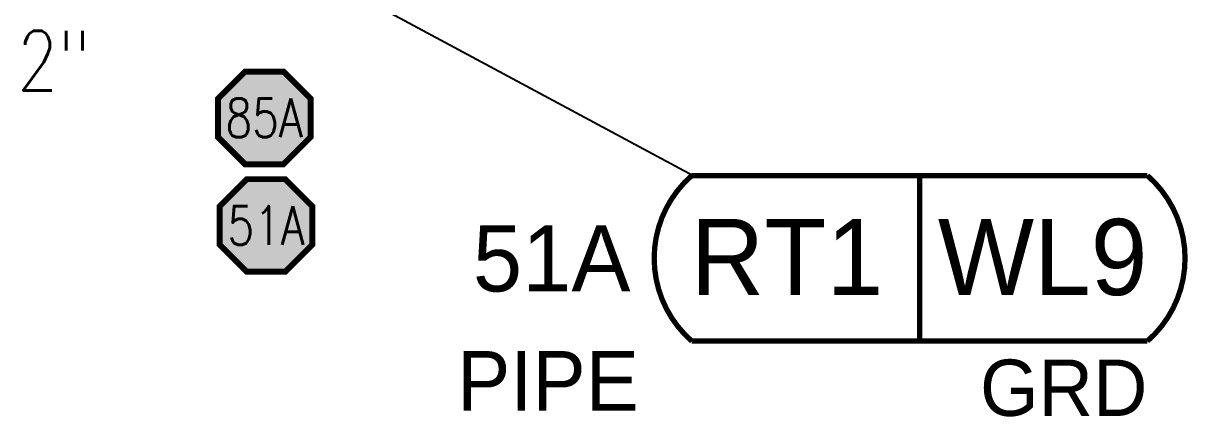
# Model space of a CAD drawing. Header units: inches. Extents: x 0.1 to 17.4, y 0.1 to 11.4.
# Drawn here: x 10.419 to 12.176, y 2.242 to 2.836 of the extents above; entities that cross this region are included whole.
import ezdxf
from ezdxf.enums import TextEntityAlignment as Align

# ---------------------------------------------------------------- set-up
doc = ezdxf.new("R2010")
doc.units = ezdxf.units.IN
doc.header["$MEASUREMENT"] = 0
for name, color, linetype in [('PART_PCML', 7, 'Continuous'), ('PART_SelectedCML_RT', 132, 'Continuous'), ('TEXT', 7, 'Continuous')]:
    doc.layers.add(name, color=color, linetype=linetype)
doc.styles.add('CMLPAS', font='')
doc.styles.add('PART_Standard', font='romans', dxfattribs={"width": 0.8, "height": 0.09})
doc.styles.add('SIMPLEX', font='ROMANS')
doc.styles.get("Standard").update_dxf_attribs({"font": 'arial.ttf'})
doc.styles.get('CMLPAS').set_extended_font_data('Cordia New')
doc.dimstyles.get("Standard").update_dxf_attribs({"dimtxt": 0.18, "dimasz": 0.18, "dimexe": 0.18, "dimexo": 0.0625, "dimgap": 0.09, "dimtad": 0, "dimtih": 1, "dimtoh": 1, "dimdec": 4, "dimzin": 0, "dimdsep": 46, "dimtxsty": 'Standard', "dimcen": 0.09, "dimadec": 0, "dimazin": 0, "dimtfac": 1, "dimtdec": 4, "dimtofl": 0, "dimtmove": 0, "dimatfit": 3, "dimfxl": 1, "dimtolj": 1, "dimtzin": 0, "dimarcsym": 0})

# ---------------------------------------------------------------- blocks, each defined once
blk = doc.blocks.new('1_Text_00')
at = {"layer": 'TEXT', "style": 'PART_Standard', "width": 0.8}
blk.add_attdef('TEXT', (-0.062, -0.0144), '', height=0.09, dxfattribs=at)
blk = doc.blocks.new('PART_PCML')
blk.add_hatch(color=0).paths.add_polyline_path([(-0.0699, -0.029), (-0.029, -0.0699), (0.029, -0.0699), (0.0699, -0.029), (0.0699, 0.029), (0.029, 0.0699), (-0.029, 0.0699), (-0.0699, 0.029)])
at = {"color": 7, "const_width": 0.009}
blk.add_lwpolyline([(-0.0699, 0.029), (-0.029, 0.0699), (0.029, 0.0699), (0.0699, 0.029), (0.0699, -0.029), (0.029, -0.0699), (-0.029, -0.0699), (-0.0699, -0.029), (-0.0699, 0.029), (-0.029, 0.0699)], dxfattribs=at)
at = {"color": 18, "true_color": 0x000000}
blk.add_lwpolyline([(-0.029, 0.0699), (-0.0699, 0.029), (-0.0699, -0.029), (-0.029, -0.0699), (0.029, -0.0699), (0.0699, -0.029), (0.0699, 0.029), (0.029, 0.0699)], close=True, dxfattribs=at)
at = {"color": 7, "true_color": 0xffffff, "style": 'SIMPLEX', "width": 0.8, "flags": 1}
for tag, p in [('CIRCUIT', (-0.0939, 0.0889)), ('DM', (-0.0527, -0.1332)), ('TYPE', (-0.0749, -0.2043))]:
    blk.add_attdef(tag, p, '', height=0.0586, dxfattribs=at)
at = {"color": 7, "true_color": 0xffffff, "style": 'SIMPLEX', "width": 0.8}
blk.add_attdef('DMDISP', text='', height=0.0586, dxfattribs=at).set_placement((0, 0), align=Align.MIDDLE_CENTER)
blk = doc.blocks.new('CMLPAS')
at = {"const_width": 0.008}
blk.add_lwpolyline([(0.0625, 0.125, 0.454441), (0.0625, -0.125), (0.75, -0.125, 0.454441), (0.75, 0.125)], format="xyb", close=True, dxfattribs=at)
blk.add_lwpolyline([(0.4063, -0.125), (0.4063, 0.125)], dxfattribs=at)
at = {"style": 'CMLPAS', "flags": 1}
for tag, p in [('STATE', (0.75, 0.6229)), ('DL', (0.75, 0.4817)), ('CIRCUIT', (0.75, 0.3405)), ('SUBSINTERVAL(MONTHS)', (-0.0251, -0.3355)), ('OLD_ID', (0.75, -0.3366)), ('OLD_NDE', (0.75, -0.4778)), ('OLD_ENTY', (0.7411, -0.6357)), ('SIZE', (0.7473, -0.7611)), ('SPEC', (0.7473, -0.9022)), ('JUSTIFY', (0.7473, -1.0434)), ('COMMENTS', (0.7473, -1.1846)), ('OLD_ASSET', (0.75, -1.3262)), ('SCHED', (0.7371, -1.4689)), ('NOM_THICK', (0.7521, -1.6102)), ('CORR_ALLOW', (0.763, -1.7453)), ('TML_STATUS', (0.7723, -1.8777)), ('FLOW_ORDER', (0.7785, -2.1301))]:
    blk.add_attdef(tag, text='', height=0.1, dxfattribs=at).set_placement(p, align=Align.MIDDLE_RIGHT)
at = {"style": 'CMLPAS'}
for tag, height, p in [('CHILD', 0.25, (0.75, 0.269)), ('###', 0.115, (0.75, 0.002)), ('ACCESS', 0.085, (0.75, -0.1954))]:
    blk.add_attdef(tag, text='', height=height, dxfattribs=at).set_placement(p, align=Align.MIDDLE_RIGHT)
at = {"color": 152, "style": 'CMLPAS'}
for tag, height, p in [('SPECIAL', 0.085, (0.4055, 0.1897)), ('DM-TYPE', 0.1, (-0.03, 0)), ('COMP', 0.09, (-0.0174, -0.185))]:
    blk.add_attdef(tag, text='', height=height, dxfattribs=at).set_placement(p, align=Align.MIDDLE_RIGHT)
at = {"style": 'CMLPAS'}
blk.add_attdef('NDE', text='', height=0.115, dxfattribs=at).set_placement((0.206, 0.002), align=Align.MIDDLE_CENTER)

msp = doc.modelspace()

# ---------------------------------------------------------------- block references
at = {"layer": 'PART_PCML', "color": 13}
msp.add_blockref('PART_PCML', (10.7824, 2.6933), dxfattribs=at).add_auto_attribs({'DMDISP': '85A'})
at = {"layer": 'PART_PCML', "color": 96}
msp.add_blockref('PART_PCML', (10.7851, 2.5309), dxfattribs=at).add_auto_attribs({'DMDISP': '51A'})
at = {"layer": 'PART_SelectedCML_RT'}
msp.add_blockref('CMLPAS', (11.3651, 2.4813), dxfattribs=at).add_auto_attribs({'###': 'WL9', 'NDE': 'RT1', 'DM-TYPE': '51A', 'COMP': 'PIPE', 'ACCESS': 'GRD'})
at = {"layer": 'TEXT'}
msp.add_blockref('1_Text_00', (10.4715, 2.7492), dxfattribs=at).add_auto_attribs({'TEXT': '2"'})

# ---------------------------------------------------------------- leaders
at = {"layer": 'PART_SelectedCML_RT'}
msp.add_leader([(10.7716, 2.9601), (11.4295, 2.6063)], dimstyle='Standard', dxfattribs=at)

doc.saveas('drawing.dxf')
